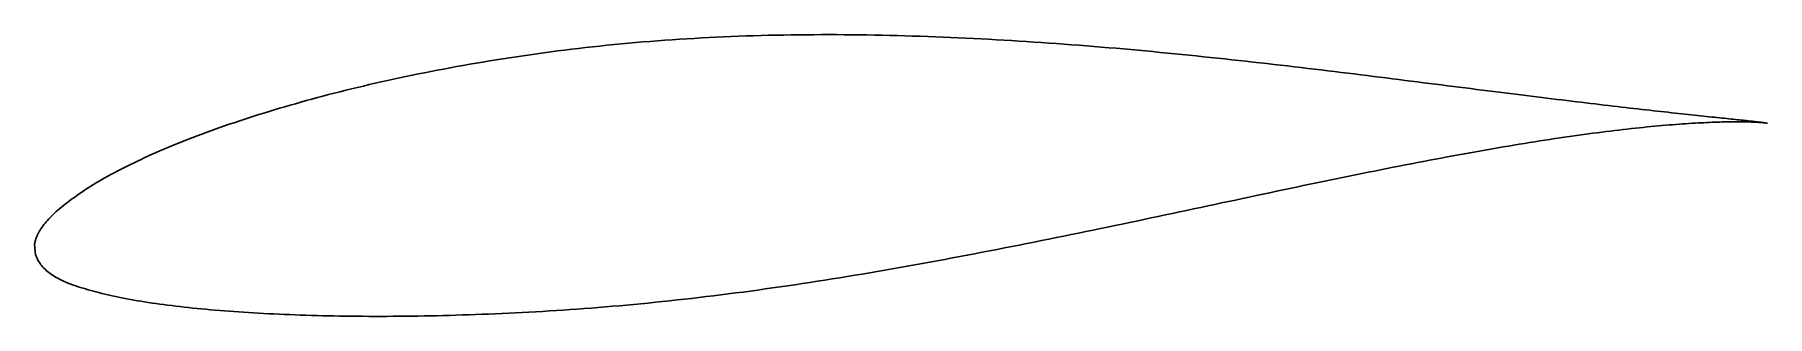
# Model space of a CAD drawing. Header units: metres. Extents: x -24 to 48.7, y -4.4 to 7.4.
import ezdxf

# ---------------------------------------------------------------- set-up
doc = ezdxf.new("R2010")
doc.units = ezdxf.units.M

msp = doc.modelspace()

# ---------------------------------------------------------------- linework, layer by layer
msp.add_lwpolyline([(48.703, 3.699), (48.701, 3.699), (48.697, 3.7), (48.69, 3.702), (48.68, 3.704), (48.667, 3.706), (48.652, 3.708), (48.634, 3.711), (48.613, 3.715), (48.589, 3.718), (48.562, 3.722), (48.532, 3.726), (48.5, 3.73), (48.465, 3.735), (48.427, 3.739), (48.387, 3.745), (48.343, 3.75), (48.297, 3.755), (48.248, 3.761), (48.196, 3.767), (48.142, 3.773), (48.084, 3.78), (48.025, 3.786), (47.962, 3.793), (47.896, 3.8), (47.828, 3.808), (47.757, 3.815), (47.683, 3.823), (47.607, 3.831), (47.528, 3.84), (47.446, 3.849), (47.361, 3.857), (47.274, 3.867), (47.184, 3.876), (47.091, 3.886), (46.996, 3.896), (46.898, 3.906), (46.797, 3.916), (46.694, 3.927), (46.588, 3.938), (46.479, 3.95), (46.368, 3.961), (46.254, 3.973), (46.137, 3.986), (46.018, 3.998), (45.896, 4.011), (45.772, 4.024), (45.645, 4.037), (45.516, 4.051), (45.384, 4.065), (45.249, 4.08), (45.112, 4.094), (44.972, 4.11), (44.83, 4.125), (44.685, 4.141), (44.538, 4.157), (44.388, 4.173), (44.236, 4.19), (44.081, 4.207), (43.924, 4.225), (43.764, 4.243), (43.602, 4.261), (43.437, 4.28), (43.27, 4.299), (43.101, 4.318), (42.929, 4.337), (42.755, 4.358), (42.579, 4.378), (42.4, 4.399), (42.219, 4.42), (42.035, 4.442), (41.85, 4.464), (41.662, 4.486), (41.471, 4.508), (41.279, 4.531), (41.084, 4.555), (40.887, 4.578), (40.687, 4.602), (40.486, 4.627), (40.282, 4.652), (40.076, 4.677), (39.868, 4.702), (39.658, 4.728), (39.446, 4.754), (39.231, 4.78), (39.015, 4.807), (38.796, 4.834), (38.576, 4.862), (38.353, 4.889), (38.128, 4.917), (37.901, 4.945), (37.673, 4.974), (37.442, 5.003), (37.209, 5.032), (36.975, 5.061), (36.738, 5.091), (36.5, 5.121), (36.26, 5.151), (36.017, 5.182), (35.773, 5.213), (35.528, 5.244), (35.28, 5.275), (35.03, 5.307), (34.779, 5.338), (34.526, 5.37), (34.272, 5.402), (34.015, 5.435), (33.757, 5.467), (33.497, 5.5), (33.236, 5.533), (32.973, 5.566), (32.708, 5.599), (32.442, 5.632), (32.174, 5.666), (31.905, 5.699), (31.634, 5.732), (31.362, 5.766), (31.088, 5.799), (30.813, 5.833), (30.536, 5.867), (30.258, 5.9), (29.979, 5.934), (29.698, 5.968), (29.415, 6.001), (29.132, 6.035), (28.847, 6.068), (28.561, 6.102), (28.274, 6.135), (27.985, 6.168), (27.695, 6.201), (27.404, 6.235), (27.112, 6.268), (26.818, 6.3), (26.524, 6.333), (26.229, 6.365), (25.932, 6.397), (25.634, 6.429), (25.336, 6.461), (25.036, 6.492), (24.735, 6.523), (24.433, 6.554), (24.131, 6.585), (23.827, 6.615), (23.523, 6.645), (23.218, 6.675), (22.912, 6.704), (22.605, 6.733), (22.297, 6.761), (21.989, 6.789), (21.68, 6.817), (21.37, 6.844), (21.06, 6.871), (20.748, 6.897), (20.437, 6.923), (20.124, 6.948), (19.811, 6.973), (19.498, 6.997), (19.183, 7.021), (18.869, 7.044), (18.554, 7.066), (18.238, 7.088), (17.922, 7.109), (17.606, 7.13), (17.289, 7.151), (16.972, 7.17), (16.654, 7.189), (16.336, 7.207), (16.018, 7.224), (15.7, 7.241), (15.381, 7.257), (15.062, 7.273), (14.743, 7.288), (14.424, 7.302), (14.105, 7.315), (13.785, 7.328), (13.466, 7.339), (13.146, 7.35), (12.827, 7.36), (12.507, 7.37), (12.187, 7.379), (11.868, 7.386), (11.548, 7.393), (11.229, 7.399), (10.909, 7.405), (10.59, 7.409), (10.271, 7.413), (9.952, 7.415), (9.634, 7.417), (9.315, 7.417), (8.997, 7.417), (8.679, 7.416), (8.362, 7.414), (8.045, 7.411), (7.728, 7.407), (7.412, 7.402), (7.096, 7.396), (6.78, 7.389), (6.465, 7.381), (6.15, 7.372), (5.836, 7.362), (5.523, 7.351), (5.21, 7.339), (4.897, 7.325), (4.586, 7.311), (4.274, 7.296), (3.964, 7.28), (3.654, 7.262), (3.345, 7.244), (3.037, 7.224), (2.729, 7.204), (2.422, 7.182), (2.116, 7.159), (1.811, 7.136), (1.506, 7.111), (1.203, 7.085), (0.9, 7.058), (0.599, 7.03), (0.298, 7.001), (-0.002, 6.971), (-0.301, 6.94), (-0.598, 6.908), (-0.895, 6.875), (-1.191, 6.841), (-1.486, 6.806), (-1.779, 6.77), (-2.072, 6.733), (-2.363, 6.695), (-2.653, 6.656), (-2.942, 6.616), (-3.23, 6.576), (-3.516, 6.534), (-3.802, 6.492), (-4.086, 6.449), (-4.368, 6.405), (-4.65, 6.36), (-4.93, 6.314), (-5.209, 6.268), (-5.486, 6.221), (-5.762, 6.173), (-6.037, 6.124), (-6.31, 6.075), (-6.582, 6.025), (-6.852, 5.975), (-7.121, 5.924), (-7.388, 5.872), (-7.654, 5.819), (-7.918, 5.766), (-8.181, 5.712), (-8.442, 5.658), (-8.702, 5.603), (-8.96, 5.547), (-9.216, 5.491), (-9.471, 5.435), (-9.723, 5.377), (-9.975, 5.319), (-10.224, 5.26), (-10.472, 5.201), (-10.718, 5.142), (-10.962, 5.082), (-11.204, 5.021), (-11.445, 4.96), (-11.684, 4.899), (-11.921, 4.837), (-12.156, 4.774), (-12.389, 4.711), (-12.62, 4.648), (-12.85, 4.584), (-13.077, 4.52), (-13.303, 4.455), (-13.526, 4.39), (-13.748, 4.325), (-13.968, 4.259), (-14.185, 4.193), (-14.401, 4.126), (-14.614, 4.06), (-14.826, 3.993), (-15.035, 3.926), (-15.242, 3.858), (-15.448, 3.79), (-15.651, 3.722), (-15.852, 3.654), (-16.05, 3.585), (-16.247, 3.517), (-16.441, 3.448), (-16.634, 3.379), (-16.824, 3.309), (-17.011, 3.24), (-17.197, 3.17), (-17.38, 3.101), (-17.561, 3.031), (-17.74, 2.96), (-17.917, 2.89), (-18.091, 2.82), (-18.263, 2.75), (-18.432, 2.679), (-18.6, 2.608), (-18.764, 2.538), (-18.927, 2.467), (-19.087, 2.396), (-19.245, 2.326), (-19.4, 2.255), (-19.553, 2.184), (-19.703, 2.113), (-19.852, 2.042), (-19.997, 1.971), (-20.14, 1.9), (-20.281, 1.829), (-20.419, 1.758), (-20.555, 1.687), (-20.688, 1.616), (-20.819, 1.545), (-20.947, 1.474), (-21.073, 1.404), (-21.196, 1.333), (-21.316, 1.263), (-21.434, 1.192), (-21.55, 1.122), (-21.663, 1.053), (-21.773, 0.983), (-21.881, 0.914), (-21.986, 0.845), (-22.089, 0.777), (-22.189, 0.709), (-22.286, 0.641), (-22.381, 0.574), (-22.473, 0.508), (-22.563, 0.442), (-22.649, 0.376), (-22.734, 0.311), (-22.815, 0.246), (-22.895, 0.182), (-22.971, 0.118), (-23.045, 0.055), (-23.116, -0.008), (-23.184, -0.071), (-23.25, -0.133), (-23.313, -0.195), (-23.373, -0.256), (-23.431, -0.317), (-23.485, -0.378), (-23.538, -0.438), (-23.587, -0.498), (-23.634, -0.557), (-23.678, -0.616), (-23.719, -0.674), (-23.758, -0.732), (-23.794, -0.789), (-23.827, -0.845), (-23.858, -0.9), (-23.885, -0.954), (-23.911, -1.008), (-23.933, -1.059), (-23.953, -1.109), (-23.97, -1.158), (-23.985, -1.203), (-23.997, -1.245), (-24.007, -1.283), (-24.014, -1.316), (-24.019, -1.341), (-24.022, -1.357), (-23.988, -1.822), (-23.986, -1.825), (-23.981, -1.836), (-23.973, -1.854), (-23.961, -1.879), (-23.946, -1.915), (-23.928, -1.956), (-23.906, -2), (-23.882, -2.048), (-23.854, -2.096), (-23.824, -2.145), (-23.791, -2.194), (-23.756, -2.242), (-23.717, -2.291), (-23.676, -2.338), (-23.632, -2.385), (-23.586, -2.431), (-23.537, -2.476), (-23.485, -2.521), (-23.43, -2.565), (-23.373, -2.608), (-23.313, -2.65), (-23.25, -2.691), (-23.185, -2.732), (-23.117, -2.771), (-23.046, -2.81), (-22.973, -2.848), (-22.897, -2.886), (-22.818, -2.923), (-22.737, -2.959), (-22.653, -2.994), (-22.567, -3.029), (-22.478, -3.063), (-22.386, -3.096), (-22.291, -3.13), (-22.194, -3.162), (-22.095, -3.195), (-21.992, -3.226), (-21.887, -3.258), (-21.78, -3.29), (-21.67, -3.321), (-21.557, -3.351), (-21.441, -3.382), (-21.324, -3.412), (-21.203, -3.442), (-21.08, -3.472), (-20.954, -3.501), (-20.826, -3.53), (-20.696, -3.559), (-20.563, -3.587), (-20.427, -3.615), (-20.289, -3.643), (-20.148, -3.67), (-20.005, -3.697), (-19.859, -3.723), (-19.711, -3.749), (-19.561, -3.774), (-19.408, -3.799), (-19.253, -3.823), (-19.095, -3.847), (-18.935, -3.87), (-18.773, -3.893), (-18.608, -3.915), (-18.441, -3.937), (-18.271, -3.958), (-18.099, -3.979), (-17.925, -3.999), (-17.749, -4.019), (-17.57, -4.038), (-17.389, -4.057), (-17.206, -4.076), (-17.02, -4.094), (-16.833, -4.111), (-16.643, -4.128), (-16.451, -4.145), (-16.256, -4.161), (-16.06, -4.177), (-15.861, -4.192), (-15.66, -4.206), (-15.457, -4.221), (-15.252, -4.234), (-15.045, -4.247), (-14.836, -4.26), (-14.625, -4.272), (-14.412, -4.284), (-14.196, -4.295), (-13.979, -4.306), (-13.76, -4.316), (-13.538, -4.326), (-13.315, -4.335), (-13.09, -4.344), (-12.863, -4.352), (-12.633, -4.359), (-12.402, -4.366), (-12.17, -4.373), (-11.935, -4.379), (-11.698, -4.384), (-11.46, -4.389), (-11.22, -4.393), (-10.978, -4.397), (-10.734, -4.4), (-10.489, -4.403), (-10.242, -4.404), (-9.993, -4.406), (-9.742, -4.406), (-9.49, -4.406), (-9.236, -4.406), (-8.981, -4.404), (-8.723, -4.403), (-8.465, -4.4), (-8.204, -4.397), (-7.943, -4.393), (-7.679, -4.389), (-7.414, -4.384), (-7.148, -4.378), (-6.88, -4.372), (-6.611, -4.365), (-6.34, -4.357), (-6.068, -4.349), (-5.795, -4.34), (-5.52, -4.33), (-5.244, -4.32), (-4.966, -4.309), (-4.687, -4.297), (-4.407, -4.285), (-4.126, -4.272), (-3.844, -4.258), (-3.56, -4.244), (-3.275, -4.229), (-2.989, -4.213), (-2.701, -4.196), (-2.413, -4.178), (-2.124, -4.16), (-1.833, -4.141), (-1.542, -4.121), (-1.249, -4.101), (-0.955, -4.079), (-0.661, -4.057), (-0.365, -4.034), (-0.069, -4.009), (0.229, -3.985), (0.527, -3.959), (0.826, -3.932), (1.126, -3.904), (1.427, -3.876), (1.729, -3.847), (2.031, -3.817), (2.334, -3.786), (2.638, -3.753), (2.942, -3.72), (3.248, -3.686), (3.553, -3.652), (3.86, -3.616), (4.167, -3.58), (4.475, -3.543), (4.783, -3.505), (5.092, -3.466), (5.401, -3.426), (5.711, -3.385), (6.021, -3.343), (6.332, -3.301), (6.643, -3.258), (6.954, -3.214), (7.266, -3.169), (7.578, -3.123), (7.891, -3.077), (8.204, -3.03), (8.517, -2.982), (8.83, -2.934), (9.144, -2.884), (9.458, -2.835), (9.772, -2.784), (10.086, -2.733), (10.401, -2.681), (10.715, -2.629), (11.03, -2.576), (11.344, -2.522), (11.659, -2.468), (11.974, -2.413), (12.289, -2.358), (12.604, -2.302), (12.918, -2.246), (13.233, -2.189), (13.547, -2.131), (13.862, -2.073), (14.176, -2.015), (14.49, -1.957), (14.804, -1.898), (15.118, -1.839), (15.432, -1.779), (15.745, -1.719), (16.058, -1.658), (16.371, -1.598), (16.684, -1.537), (16.996, -1.475), (17.307, -1.414), (17.619, -1.352), (17.93, -1.29), (18.24, -1.228), (18.551, -1.165), (18.86, -1.103), (19.169, -1.04), (19.478, -0.977), (19.786, -0.914), (20.093, -0.85), (20.4, -0.787), (20.707, -0.724), (21.012, -0.66), (21.317, -0.597), (21.622, -0.533), (21.925, -0.469), (22.228, -0.406), (22.531, -0.342), (22.832, -0.278), (23.133, -0.214), (23.432, -0.151), (23.731, -0.087), (24.03, -0.024), (24.327, 0.039), (24.623, 0.102), (24.919, 0.165), (25.213, 0.228), (25.507, 0.29), (25.799, 0.353), (26.091, 0.415), (26.381, 0.477), (26.671, 0.538), (26.959, 0.6), (27.247, 0.661), (27.533, 0.721), (27.818, 0.782), (28.102, 0.842), (28.385, 0.902), (28.666, 0.961), (28.947, 1.02), (29.226, 1.079), (29.504, 1.137), (29.78, 1.194), (30.056, 1.252), (30.33, 1.309), (30.603, 1.365), (30.874, 1.421), (31.144, 1.476), (31.412, 1.531), (31.679, 1.586), (31.945, 1.639), (32.209, 1.692), (32.472, 1.745), (32.733, 1.798), (32.993, 1.849), (33.251, 1.9), (33.508, 1.95), (33.763, 2), (34.017, 2.049), (34.269, 2.098), (34.519, 2.146), (34.768, 2.193), (35.015, 2.239), (35.26, 2.285), (35.504, 2.33), (35.745, 2.375), (35.986, 2.419), (36.224, 2.462), (36.461, 2.504), (36.695, 2.546), (36.928, 2.587), (37.16, 2.627), (37.389, 2.666), (37.616, 2.705), (37.842, 2.743), (38.066, 2.78), (38.288, 2.817), (38.508, 2.852), (38.725, 2.888), (38.941, 2.922), (39.155, 2.956), (39.367, 2.989), (39.577, 3.021), (39.785, 3.052), (39.991, 3.083), (40.195, 3.113), (40.397, 3.142), (40.596, 3.17), (40.794, 3.198), (40.989, 3.225), (41.183, 3.251), (41.374, 3.277), (41.563, 3.301), (41.75, 3.325), (41.934, 3.349), (42.117, 3.371), (42.297, 3.393), (42.475, 3.414), (42.651, 3.435), (42.824, 3.455), (42.995, 3.474), (43.164, 3.492), (43.33, 3.51), (43.495, 3.527), (43.656, 3.543), (43.816, 3.558), (43.973, 3.573), (44.128, 3.588), (44.28, 3.601), (44.43, 3.614), (44.578, 3.626), (44.723, 3.638), (44.866, 3.649), (45.006, 3.66), (45.144, 3.67), (45.279, 3.679), (45.412, 3.688), (45.543, 3.696), (45.671, 3.704), (45.796, 3.711), (45.919, 3.717), (46.039, 3.723), (46.157, 3.729), (46.272, 3.734), (46.385, 3.738), (46.495, 3.742), (46.602, 3.746), (46.707, 3.749), (46.81, 3.752), (46.909, 3.754), (47.006, 3.756), (47.101, 3.758), (47.193, 3.759), (47.282, 3.76), (47.369, 3.76), (47.452, 3.761), (47.534, 3.76), (47.612, 3.76), (47.688, 3.759), (47.761, 3.758), (47.832, 3.757), (47.9, 3.755), (47.965, 3.753), (48.027, 3.751), (48.087, 3.749), (48.144, 3.747), (48.198, 3.745), (48.249, 3.742), (48.298, 3.739), (48.344, 3.736), (48.387, 3.733), (48.428, 3.73), (48.466, 3.727), (48.501, 3.724), (48.533, 3.721), (48.562, 3.719), (48.589, 3.716), (48.613, 3.713), (48.634, 3.71), (48.652, 3.708), (48.667, 3.705), (48.68, 3.703), (48.69, 3.702), (48.697, 3.7), (48.701, 3.699), (48.703, 3.699)], close=True)

doc.saveas('drawing.dxf')
